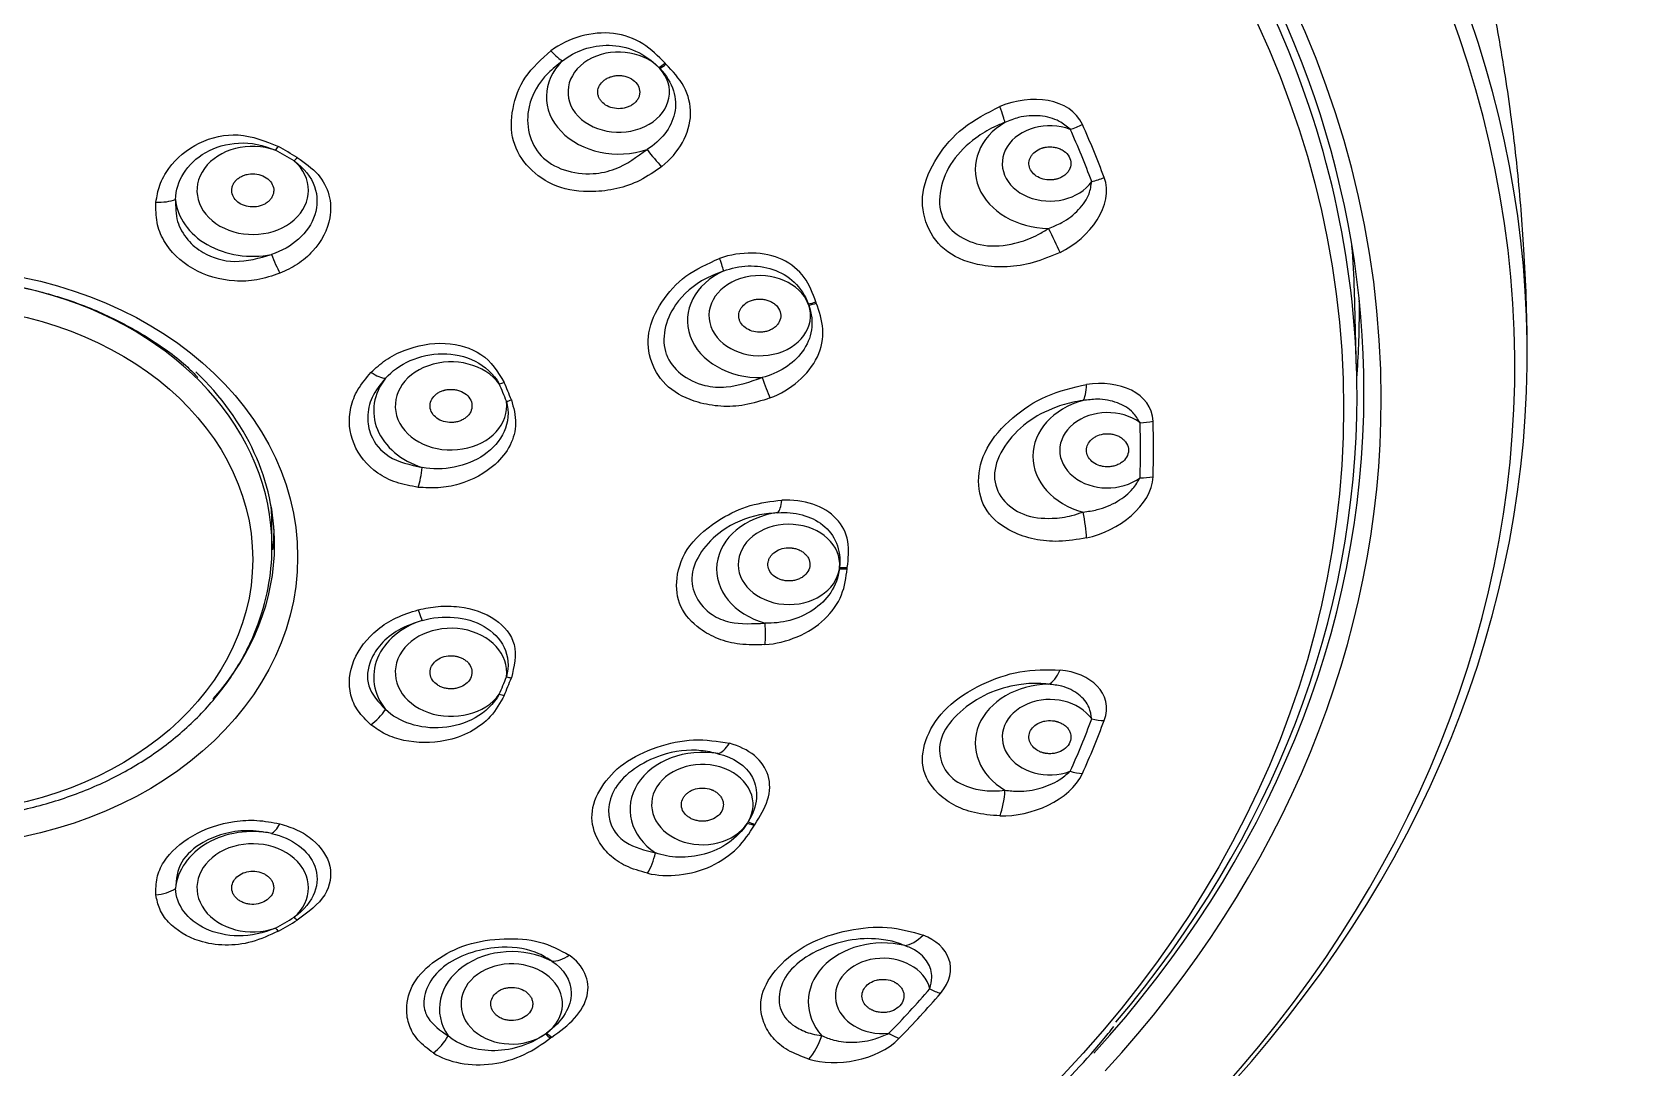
# Model space of a CAD drawing. Extents: x 0 to 1354, y 0 to 992.
# Drawn here: x 480.05 to 518.32, y 621.13 to 645.82 of the extents above; entities that cross this region are included whole.
import ezdxf

# ---------------------------------------------------------------- set-up
doc = ezdxf.new("R2010")
doc.units = 0
doc.header["$LTSCALE"] = 10
doc.header["$MEASUREMENT"] = 0
doc.layers.add('1', color=7, linetype='CONTINUOUS')

msp = doc.modelspace()

# ---------------------------------------------------------------- linework, layer by layer
at = {"layer": '1', "color": 7, "linetype": 'Continuous'}
for p, q in [((511.594, 637.754), (511.54, 639.646)), ((485.759, 633.553), (485.759, 634.039))]:
    msp.add_line(p, q, dxfattribs=at)
for centre, major_axis, ratio, start_param, end_param in [((477.659, 637.88), (37.699, 0), 0.790155, 5.156583, 10.55138), ((477.659, 637.072), (-34.52, 0), 0.790155, 3.141593, 6.283185), ((477.659, 637.237), (34.11, 0), 0.790155, 0, 3.141593), ((477.659, 638.163), (-37.999, 0), 0.790155, 2.502798, 3.799488), ((477.659, 637.15), (-33.944, 0), 0.790155, 3.141593, 3.806432), ((492.278, 645.759), (-0.475, 0.643), 0.18333, 2.072391, 2.769254), ((494.018, 644.386), (1.209, 0), 0.790155, 0.662184, 6.914598), ((494.018, 644.272), (-1.723, 0), 0.790155, 5.603381, 8.256586), ((494.972, 645.464), (0.578, 0.553), 0.488794, 4.274683, 4.509098), ((477.659, 634.625), (21.709, 0), 0.790155, 0.645942, 0.647655), ((494.994, 645.44), (-0.579, -0.552), 0.489427, 1.13396, 1.368375), ((477.659, 634.638), (21.895, 0), 0.790155, 0.645942, 0.647655), ((502.829, 644.539), (-0.385, 0.923), 0.069891, 3.43752, 4.115548), ((504.289, 642.543), (-1.779, 0), 0.790155, 5.359245, 7.835444), ((504.289, 642.686), (1.136, 0), 0.790155, 1.132001, 5.779503), ((504.771, 644.112), (-0.911, -0.412), 0.577214, 1.315641, 1.62953), ((477.659, 635.85), (28.789, 0), 0.790155, 0.285362, 0.342957), ((477.659, 635.88), (-29.098, 0), 0.790155, 3.426954, 3.484549), ((485.3, 642.043), (1.328, 0), 0.790155, 1.151939, 7.016202), ((485.84, 643.492), (0.386, 0.701), 0.350617, 4.145759, 4.299406), ((477.659, 633.733), (14.302, 0), 0.790155, 0.923169, 0.961787), ((477.659, 633.738), (-14.424, 0), 0.790155, 4.064761, 4.10338), ((494.895, 643.021), (-0.496, 0.628), 0.201371, 1.415733, 2.112596), ((486.287, 643.235), (-0.41, -0.687), 0.369764, 1.0168, 1.170446), ((505.284, 642.866), (0.937, 0.348), 0.588121, 4.497406, 4.811294), ((482.949, 642.177), (-0.797, 0.065), 0.516767, 1.669693, 2.311148), ((485.3, 641.928), (-1.842, 0), 0.790155, 0.067887, 1.817068), ((504.244, 641.099), (-0.439, 0.898), 0.027536, 4.063541, 4.74157), ((477.659, 639.044), (-33.89, 0), 0.790155, 3.164173, 3.204425), ((477.659, 633.553), (-8.1, 0), 0.790155, 3.141593, 5.631894), ((485.875, 640.498), (-0.294, 0.744), 0.137649, 1.491595, 2.13305), ((496.262, 640.851), (-0.262, 0.756), 0.015481, 3.408453, 4.105317), ((497.376, 638.943), (-1.723, 0), 0.790155, 5.233782, 7.886987), ((497.376, 639.058), (1.209, 0), 0.790155, 0.292585, 6.544999), ((498.534, 639.823), (0.752, 0.272), 0.589366, 4.502608, 4.737023), ((477.659, 634.625), (21.709, 0), 0.790155, 0.276343, 0.278056), ((498.544, 639.795), (-0.753, -0.27), 0.589653, 1.362238, 1.596653), ((477.659, 634.638), (21.895, 0), 0.790155, 0.276343, 0.278056), ((477.659, 639.166), (-34, 0), 0.790155, 3.082001, 3.141593), ((477.659, 639.166), (-34, 0), 0.790155, 3.141593, 3.150821), ((490.023, 636.907), (1.328, 0), 0.790155, 0.52362, 6.387883), ((477.659, 633.605), (8.162, 0), 0.790155, 0, 0.691739), ((488.027, 638.157), (-0.58, 0.551), 0.3757, 2.058773, 2.700229), ((490.023, 636.792), (-1.842, 0), 0.790155, 5.722754, 7.471935), ((491.173, 637.922), (0.733, 0.321), 0.579144, 4.463746, 4.617392), ((477.659, 633.733), (14.302, 0), 0.790155, 0.29485, 0.333468), ((477.659, 633.738), (-14.424, 0), 0.790155, 3.436443, 3.475061), ((497.45, 637.552), (-0.285, 0.748), 0.006264, 1.527618, 2.224481), ((504.868, 637.984), (-0.155, 0.988), 0.252062, 3.38468, 4.062709), ((477.659, 637.237), (34.11, 0), 0.790155, 5.658696, 6.283185), ((491.344, 637.507), (-0.747, -0.287), 0.586457, 1.349092, 1.502739), ((505.659, 635.706), (-1.779, 0), 0.790155, 5.045086, 7.521285), ((505.659, 635.85), (1.136, 0), 0.790155, 0.817842, 5.465344), ((477.659, 637.072), (-34.52, 0), 0.790155, 2.51406, 3.141593), ((477.659, 637.15), (-33.944, 0), 0.790155, 2.551268, 3.141593), ((506.436, 637.118), (-0.999, -0.036), 0.612653, 1.548466, 1.862354), ((477.659, 635.85), (28.789, 0), 0.790155, 6.254388, 6.311983), ((477.659, 635.88), (-29.098, 0), 0.790155, 3.112795, 3.17039), ((489.144, 635.44), (0.098, 0.794), 0.237725, 4.102152, 4.743607), ((506.436, 635.808), (0.999, -0.036), 0.612653, 4.73472, 5.048608), ((477.659, 634.039), (8.1, 0), 0.790155, 0, 0.080209), ((497.733, 635.139), (-0.037, 0.799), 0.234951, 3.365531, 4.062394), ((498.072, 633.016), (-1.723, 0), 0.790155, 4.864183, 7.517388), ((504.868, 634.367), (-0.212, 0.977), 0.207528, 4.000239, 4.678268), ((477.659, 634.039), (8.15, 0), 0.790155, 6.195221, 6.272092), ((498.072, 633.13), (1.209, 0), 0.790155, 6.206171, 12.458585), ((477.659, 633.605), (8.162, 0), 0.790155, 5.675484, 6.283185), ((477.659, 634.625), (21.709, 0), 0.790155, 6.189929, 6.191642), ((499.273, 633.518), (-0.794, 0.094), 0.610244, 1.642903, 1.877318), ((499.277, 633.547), (0.795, -0.092), 0.610341, 4.783179, 5.017594), ((477.659, 634.638), (21.895, 0), 0.790155, 6.189929, 6.191642), ((489.144, 632.547), (-0.208, 0.772), 0.056522, 2.257656, 2.899111), ((490.023, 630.444), (-1.842, 0), 0.790155, 5.094435, 6.843617), ((490.023, 630.558), (1.328, 0), 0.790155, 6.178487, 12.04275), ((497.333, 631.722), (-0.061, 0.798), 0.212439, 4.009316, 4.70618), ((477.659, 633.733), (14.302, 0), 0.790155, 5.949717, 5.988335), ((477.659, 633.738), (-14.424, 0), 0.790155, 2.808124, 2.846742), ((491.344, 630.939), (0.747, -0.287), 0.586457, 4.934093, 5.08774), ((504.244, 631.252), (0.091, 0.996), 0.432054, 3.378193, 4.056222), ((491.173, 630.524), (-0.733, 0.321), 0.579144, 1.81944, 1.973086), ((504.289, 628.869), (-1.779, 0), 0.790155, 4.730926, 7.207126), ((504.289, 629.013), (1.136, 0), 0.790155, 0.503683, 5.151184), ((488.027, 629.83), (0.511, 0.615), 0.556904, 4.266721, 4.908177), ((477.659, 635.85), (28.789, 0), 0.790155, 5.940229, 5.997824), ((477.659, 635.88), (-29.098, 0), 0.790155, 2.798636, 2.856231), ((505.284, 630.059), (-0.937, 0.348), 0.588121, 1.785779, 2.099668), ((496.493, 629.392), (0.202, 0.774), 0.44544, 3.390589, 4.087452), ((496.01, 627.29), (-1.723, 0), 0.790155, 4.494584, 7.147789), ((496.01, 627.405), (1.209, 0), 0.790155, 5.836572, 12.088986), ((504.771, 628.813), (0.911, -0.412), 0.577214, 4.967544, 5.281432), ((502.829, 627.812), (0.03, 1), 0.3897, 3.981884, 4.659913), ((485.875, 627.489), (0.189, 0.777), 0.318853, 3.37933, 4.020785), ((477.659, 634.625), (21.709, 0), 0.790155, 5.82033, 5.822043), ((497.084, 627.456), (-0.676, 0.427), 0.548418, 1.904211, 2.138626), ((497.1, 627.482), (0.677, -0.426), 0.548886, 5.044741, 5.279156), ((477.659, 634.638), (21.895, 0), 0.790155, 5.82033, 5.822043), ((485.3, 625.308), (-1.842, 0), 0.790155, 4.466117, 6.215298), ((485.3, 625.422), (1.328, 0), 0.790155, 5.550169, 11.414432), ((494.558, 626.32), (0.177, 0.78), 0.425202, 4.026831, 4.723695), ((482.949, 625.81), (0.796, 0.078), 0.69797, 4.701126, 5.342581), ((477.659, 633.733), (14.302, 0), 0.790155, 5.321398, 5.360017), ((477.659, 633.738), (-14.424, 0), 0.790155, 2.179806, 2.218424), ((486.287, 625.211), (0.41, -0.687), 0.369764, 5.266386, 5.420032), ((485.84, 624.954), (-0.386, 0.701), 0.350617, 2.137426, 2.291073), ((500.312, 622.702), (-1.779, 0), 0.790155, 4.416767, 6.892966), ((501.017, 625.002), (0.359, 0.933), 0.592247, 3.429012, 4.107041), ((491.47, 622.539), (-1.723, 0), 0.790155, 4.124985, 6.77819), ((492.71, 624.387), (0.458, 0.656), 0.61852, 3.502348, 4.199211), ((500.312, 622.845), (1.136, 0), 0.790155, 0.189523, 4.837025), ((491.47, 622.654), (1.209, 0), 0.790155, 5.466973, 11.719387), ((477.659, 635.85), (28.789, 0), 0.790155, 5.626069, 5.683664), ((477.659, 635.88), (-29.098, 0), 0.790155, 2.484477, 2.542072), ((501.427, 623.627), (-0.756, 0.654), 0.50602, 1.983354, 2.297242), ((489.501, 622.075), (0.431, 0.674), 0.60329, 4.128443, 4.825306), ((477.659, 634.625), (21.709, 0), 0.790155, 5.450731, 5.452444), ((492.27, 622.429), (-0.467, 0.65), 0.412525, 2.091639, 2.326054), ((492.298, 622.449), (0.468, -0.649), 0.413301, 5.232558, 5.466973), ((498.326, 622.076), (0.292, 0.956), 0.556219, 4.017305, 4.695334), ((500.453, 622.568), (0.716, -0.699), 0.485274, 5.154868, 5.468757), ((477.659, 634.638), (21.895, 0), 0.790155, 5.450731, 5.452444)]:
    msp.add_ellipse(centre, major_axis=major_axis, ratio=ratio, start_param=start_param, end_param=end_param, dxfattribs=at)
for centre, major_axis in [((477.659, 636.859), (33.622, 0)), ((477.659, 633.305), (-8.709, 0)), ((477.659, 633.248), (7.641, 0))]:
    msp.add_ellipse(centre, major_axis=major_axis, ratio=0.790155, dxfattribs=at)
for points, knots in [([(515.658, 638.317), (515.652, 639.092), (515.604, 640.492), (515.451, 642.362), (515.284, 643.773), (515.138, 644.77), (515.017, 645.504), (514.904, 646.135), (514.78, 646.769), (514.569, 647.777), (514.229, 649.202), (513.66, 651.203), (512.901, 653.44), (511.959, 655.757), (510.987, 657.804), (510.203, 659.268), (509.64, 660.245), (509.215, 660.953), (508.659, 661.839), (507.836, 663.073), (506.632, 664.724), (505.651, 665.922), (505.081, 666.576)], [0, 0, 0, 0, 0.075311, 0.136171, 0.182256, 0.21336, 0.234183, 0.25491, 0.275875, 0.297078, 0.355152, 0.418363, 0.49946, 0.584913, 0.661635, 0.720158, 0.746456, 0.771986, 0.801818, 0.849529, 0.915719, 1, 1, 1, 1]), ([(495.12, 645.076), (494.961, 645.241), (494.796, 645.41), (494.387, 645.666), (494.146, 645.751), (493.385, 645.844), (492.823, 645.683), (492.404, 645.373)], [0, 0, 0, 0, 0.25, 0.25, 0.5, 0.5, 1, 1, 1, 1]), ([(495.043, 642.612), (494.874, 642.493), (494.548, 642.264), (493.974, 642.065), (493.293, 641.983), (492.513, 642.085), (491.844, 642.548), (491.439, 643.212), (491.455, 643.992), (491.738, 644.778), (492.18, 645.173), (492.404, 645.373)], [0, 0, 0, 0, 0.087607, 0.169371, 0.250856, 0.377447, 0.501128, 0.621802, 0.747777, 0.872041, 1, 1, 1, 1]), ([(492.678, 645.128), (492.97, 645.363), (493.375, 645.512), (494.003, 645.497), (494.217, 645.453), (494.62, 645.275), (494.811, 645.139), (494.972, 644.974)], [0, 0, 0, 0, 0.5, 0.5, 0.75, 0.75, 1, 1, 1, 1]), ([(492.678, 645.128), (492.559, 645.034), (492.185, 644.74), (491.716, 643.927), (491.891, 643.159), (492.455, 642.57), (493.128, 642.353), (494.062, 642.556), (494.452, 642.842), (494.694, 643.019)], [0, 0, 0, 0, 0.080562, 0.253207, 0.499831, 0.500495, 0.747529, 0.843295, 1, 1, 1, 1]), ([(494.994, 644.95), (495.153, 644.781), (495.264, 644.602), (495.379, 644.237), (495.384, 644.053), (495.269, 643.529), (495.019, 643.221), (494.694, 643.019)], [0, 0, 0, 0, 0.25, 0.25, 0.5, 0.5, 1, 1, 1, 1]), ([(495.043, 642.612), (495.452, 642.935), (495.717, 643.402), (495.734, 644.092), (495.677, 644.317), (495.46, 644.716), (495.302, 644.884), (495.143, 645.052)], [0, 0, 0, 0, 0.5, 0.5, 0.75, 0.75, 1, 1, 1, 1]), ([(494.322, 644.072), (494.335, 644.08), (494.36, 644.097), (494.407, 644.135), (494.457, 644.19), (494.498, 644.264), (494.526, 644.37), (494.509, 644.507), (494.407, 644.652), (494.267, 644.737), (494.136, 644.773), (494.033, 644.784), (493.931, 644.778), (493.833, 644.756), (493.766, 644.729), (493.725, 644.706), (493.699, 644.691), (493.632, 644.644), (493.549, 644.548), (493.514, 644.426), (493.521, 644.327), (493.543, 644.256), (493.582, 644.189), (493.654, 644.108), (493.778, 644.029), (493.962, 643.984), (494.122, 643.994), (494.226, 644.025), (494.282, 644.05), (494.309, 644.065), (494.322, 644.072)], [0, 0, 0, 0, 0.015625, 0.03125, 0.0625, 0.09375, 0.125, 0.1875, 0.25, 0.3125, 0.34375, 0.375, 0.40625, 0.4375, 0.46875, 0.476562, 0.484375, 0.5, 0.5625, 0.625, 0.65625, 0.6875, 0.71875, 0.75, 0.8125, 0.875, 0.9375, 0.96875, 0.984375, 1, 1, 1, 1]), ([(504.529, 640.566), (504.317, 640.475), (503.908, 640.3), (503.267, 640.201), (502.554, 640.246), (501.803, 640.512), (501.31, 641.171), (501.186, 642.001), (501.556, 642.84), (502.2, 643.588), (502.793, 643.888), (503.099, 644.043)], [0, 0, 0, 0, 0.087456, 0.169153, 0.25014, 0.377375, 0.499739, 0.622279, 0.749894, 0.871256, 1, 1, 1, 1]), ([(504.771, 643.499), (504.689, 643.567), (504.491, 643.732), (504.054, 643.844), (503.593, 643.814), (503.323, 643.707), (503.217, 643.665)], [0, 0, 0, 0, 0.208279, 0.500324, 0.801781, 1, 1, 1, 1]), ([(482.995, 641.761), (483.017, 641.897), (483.065, 642.179), (483.36, 642.702), (483.965, 643.232), (485.005, 643.464), (485.601, 643.216), (485.91, 643.087)], [0, 0, 0, 0, 0.121003, 0.24993, 0.500418, 0.740079, 1, 1, 1, 1]), ([(503.217, 643.665), (503.129, 643.629), (502.888, 643.532), (502.435, 643.251), (501.751, 642.599), (501.572, 641.799), (501.887, 641.033), (502.559, 640.636), (503.462, 640.759), (503.952, 640.947), (504.175, 641.087), (504.256, 641.138)], [0, 0, 0, 0, 0.046355, 0.127416, 0.254336, 0.50001, 0.500136, 0.746142, 0.872777, 0.954138, 1, 1, 1, 1]), ([(483.462, 641.829), (483.473, 642.257), (483.728, 642.689), (484.409, 643.075), (484.679, 643.157), (485.251, 643.186), (485.556, 643.129), (485.84, 643.001)], [0, 0, 0, 0, 0.5, 0.5, 0.75, 0.75, 1, 1, 1, 1]), ([(504.443, 642.311), (504.451, 642.313), (504.468, 642.317), (504.5, 642.328), (504.554, 642.35), (504.625, 642.39), (504.695, 642.452), (504.765, 642.547), (504.804, 642.684), (504.76, 642.851), (504.653, 642.967), (504.537, 643.033), (504.439, 643.066), (504.337, 643.082), (504.251, 643.082), (504.193, 643.075), (504.161, 643.068), (504.141, 643.064), (504.125, 643.06), (504.11, 643.055), (504.083, 643.047), (504.003, 643.016), (503.917, 642.959), (503.848, 642.878), (503.799, 642.79), (503.779, 642.67), (503.818, 642.529), (503.921, 642.405), (504.076, 642.319), (504.229, 642.289), (504.349, 642.292), (504.41, 642.302), (504.439, 642.31), (504.443, 642.311)], [0, 0, 0, 0, 0.007812, 0.015625, 0.03125, 0.0625, 0.09375, 0.125, 0.1875, 0.25, 0.3125, 0.34375, 0.375, 0.40625, 0.4375, 0.453125, 0.460938, 0.46875, 0.472656, 0.476562, 0.484375, 0.5, 0.5625, 0.59375, 0.625, 0.6875, 0.75, 0.8125, 0.875, 0.9375, 0.96875, 0.996094, 1, 1, 1, 1]), ([(486.287, 642.745), (486.527, 642.572), (486.692, 642.36), (486.851, 641.912), (486.848, 641.675), (486.639, 641.024), (486.23, 640.672), (485.749, 640.516)], [0, 0, 0, 0, 0.25, 0.25, 0.5, 0.5, 1, 1, 1, 1]), ([(486.361, 642.828), (486.54, 642.702), (486.88, 642.462), (487.154, 641.942), (487.177, 641.283), (486.863, 640.689), (486.384, 640.272), (486.089, 640.134), (485.945, 640.067)], [0, 0, 0, 0, 0.178327, 0.339125, 0.500023, 0.752204, 0.878517, 1, 1, 1, 1]), ([(485.705, 641.811), (485.715, 641.821), (485.733, 641.843), (485.764, 641.89), (485.791, 641.953), (485.803, 642.032), (485.794, 642.137), (485.732, 642.263), (485.589, 642.379), (485.399, 642.441), (485.227, 642.44), (485.099, 642.407), (485.012, 642.369), (484.949, 642.326), (484.911, 642.291), (484.892, 642.271), (484.864, 642.238), (484.831, 642.187), (484.796, 642.088), (484.799, 641.959), (484.875, 641.817), (485.012, 641.708), (485.192, 641.647), (485.388, 641.644), (485.541, 641.69), (485.643, 641.752), (485.686, 641.79), (485.705, 641.811)], [0, 0, 0, 0, 0.015625, 0.03125, 0.0625, 0.09375, 0.125, 0.1875, 0.25, 0.3125, 0.375, 0.40625, 0.4375, 0.46875, 0.484375, 0.492188, 0.5, 0.53125, 0.5625, 0.625, 0.6875, 0.75, 0.8125, 0.875, 0.9375, 0.96875, 1, 1, 1, 1]), ([(504.256, 641.138), (504.364, 641.18), (504.633, 641.287), (504.99, 641.568), (505.234, 641.924), (505.269, 642.156), (505.284, 642.253)], [0, 0, 0, 0, 0.200427, 0.49953, 0.790892, 1, 1, 1, 1]), ([(483.462, 641.829), (483.462, 641.651), (483.463, 641.306), (483.721, 640.861), (484.167, 640.487), (484.9, 640.268), (485.456, 640.431), (485.749, 640.516)], [0, 0, 0, 0, 0.179168, 0.347393, 0.501625, 0.737142, 1, 1, 1, 1]), ([(485.945, 640.067), (485.766, 640.008), (485.418, 639.892), (484.684, 639.855), (483.821, 640.114), (483.218, 640.695), (482.991, 641.283), (482.993, 641.599), (482.995, 641.761)], [0, 0, 0, 0, 0.130106, 0.252927, 0.499594, 0.746402, 0.869479, 1, 1, 1, 1]), ([(497.62, 637.096), (497.421, 637.031), (497.036, 636.907), (496.444, 636.88), (495.805, 636.993), (495.154, 637.307), (494.752, 637.928), (494.668, 638.665), (495.006, 639.392), (495.584, 640.051), (496.139, 640.298), (496.421, 640.424)], [0, 0, 0, 0, 0.087607, 0.169371, 0.250856, 0.377447, 0.501128, 0.621802, 0.747777, 0.872041, 1, 1, 1, 1]), ([(498.713, 639.387), (498.641, 639.586), (498.563, 639.792), (498.306, 640.145), (498.127, 640.293), (497.488, 640.592), (496.923, 640.598), (496.421, 640.424)], [0, 0, 0, 0, 0.25, 0.25, 0.5, 0.5, 1, 1, 1, 1]), ([(477.659, 639.955), (477.875, 639.955), (478.505, 639.935), (479.544, 639.808), (480.736, 639.512), (481.858, 639.079), (482.871, 638.514), (483.585, 638.005), (483.914, 637.669), (483.99, 637.585)], [0, 0, 0, 0, 0.088697, 0.260068, 0.431487, 0.602833, 0.774127, 0.945438, 1, 1, 1, 1]), ([(496.518, 640.123), (496.376, 640.068), (495.928, 639.896), (495.183, 639.262), (495.023, 638.492), (495.28, 637.781), (495.785, 637.391), (496.69, 637.323), (497.149, 637.483), (497.433, 637.582)], [0, 0, 0, 0, 0.080562, 0.253207, 0.499831, 0.500495, 0.747529, 0.843295, 1, 1, 1, 1]), ([(496.518, 640.123), (496.882, 640.262), (497.313, 640.288), (497.876, 640.097), (498.052, 639.995), (498.344, 639.714), (498.46, 639.534), (498.534, 639.333)], [0, 0, 0, 0, 0.5, 0.5, 0.75, 0.75, 1, 1, 1, 1]), ([(497.516, 638.678), (497.532, 638.682), (497.563, 638.69), (497.624, 638.713), (497.695, 638.75), (497.768, 638.807), (497.843, 638.898), (497.889, 639.03), (497.861, 639.195), (497.768, 639.314), (497.663, 639.385), (497.572, 639.424), (497.474, 639.448), (497.372, 639.455), (497.297, 639.449), (497.249, 639.44), (497.218, 639.433), (497.133, 639.408), (497.013, 639.342), (496.924, 639.238), (496.886, 639.144), (496.874, 639.071), (496.879, 638.998), (496.909, 638.902), (496.989, 638.793), (497.14, 638.699), (497.294, 638.662), (497.405, 638.662), (497.468, 638.669), (497.5, 638.675), (497.516, 638.678)], [0, 0, 0, 0, 0.015625, 0.03125, 0.0625, 0.09375, 0.125, 0.1875, 0.25, 0.3125, 0.34375, 0.375, 0.40625, 0.4375, 0.46875, 0.476562, 0.484375, 0.5, 0.5625, 0.625, 0.65625, 0.6875, 0.71875, 0.75, 0.8125, 0.875, 0.9375, 0.96875, 0.984375, 1, 1, 1, 1]), ([(498.544, 639.305), (498.615, 639.102), (498.637, 638.904), (498.581, 638.53), (498.504, 638.356), (498.172, 637.898), (497.814, 637.679), (497.433, 637.582)], [0, 0, 0, 0, 0.25, 0.25, 0.5, 0.5, 1, 1, 1, 1]), ([(497.62, 637.096), (498.117, 637.285), (498.547, 637.65), (498.849, 638.292), (498.892, 638.519), (498.865, 638.954), (498.795, 639.156), (498.723, 639.358)], [0, 0, 0, 0, 0.5, 0.5, 0.75, 0.75, 1, 1, 1, 1]), ([(488.116, 637.707), (488.227, 637.808), (488.456, 638.019), (489.044, 638.315), (489.876, 638.476), (490.844, 638.193), (491.136, 637.717), (491.289, 637.469)], [0, 0, 0, 0, 0.121003, 0.24993, 0.500418, 0.740079, 1, 1, 1, 1]), ([(488.462, 637.566), (488.771, 637.911), (489.277, 638.148), (490.089, 638.151), (490.36, 638.094), (490.835, 637.854), (491.037, 637.667), (491.173, 637.432)], [0, 0, 0, 0, 0.5, 0.5, 0.75, 0.75, 1, 1, 1, 1]), ([(489.243, 634.966), (489.063, 634.998), (488.713, 635.062), (488.119, 635.366), (487.628, 635.973), (487.558, 636.727), (487.786, 637.314), (488.003, 637.573), (488.116, 637.707)], [0, 0, 0, 0, 0.130106, 0.252927, 0.499594, 0.746402, 0.869479, 1, 1, 1, 1]), ([(488.462, 637.566), (488.342, 637.419), (488.11, 637.133), (488.009, 636.648), (488.1, 636.136), (488.515, 635.622), (489.052, 635.504), (489.336, 635.441)], [0, 0, 0, 0, 0.179168, 0.347393, 0.501625, 0.737142, 1, 1, 1, 1]), ([(490.178, 636.531), (490.193, 636.535), (490.224, 636.545), (490.284, 636.568), (490.353, 636.606), (490.422, 636.664), (490.492, 636.754), (490.536, 636.884), (490.506, 637.045), (490.399, 637.184), (490.259, 637.262), (490.131, 637.295), (490.032, 637.305), (489.949, 637.299), (489.893, 637.289), (489.862, 637.281), (489.815, 637.268), (489.75, 637.241), (489.648, 637.177), (489.555, 637.072), (489.511, 636.922), (489.541, 636.77), (489.64, 636.637), (489.797, 636.543), (489.955, 636.51), (490.084, 636.512), (490.147, 636.523), (490.178, 636.531)], [0, 0, 0, 0, 0.015625, 0.03125, 0.0625, 0.09375, 0.125, 0.1875, 0.25, 0.3125, 0.375, 0.40625, 0.4375, 0.46875, 0.484375, 0.492188, 0.5, 0.53125, 0.5625, 0.625, 0.6875, 0.75, 0.8125, 0.875, 0.9375, 0.96875, 1, 1, 1, 1]), ([(505.16, 633.762), (504.939, 633.725), (504.513, 633.654), (503.908, 633.711), (503.291, 633.923), (502.722, 634.352), (502.589, 634.859), (502.589, 635.368), (502.721, 635.926), (503.356, 636.636), (504.199, 637.197), (504.833, 637.343), (505.16, 637.418)], [0, 0, 0, 0, 0.087458, 0.169158, 0.250147, 0.37738, 0.499751, 0.500394, 0.622942, 0.750385, 0.871489, 1, 1, 1, 1]), ([(491.461, 637.05), (491.513, 636.865), (491.611, 636.513), (491.466, 635.959), (491.032, 635.406), (490.381, 635.06), (489.723, 634.935), (489.401, 634.956), (489.243, 634.966)], [0, 0, 0, 0, 0.178327, 0.339125, 0.500023, 0.752204, 0.878517, 1, 1, 1, 1]), ([(491.344, 637.017), (491.408, 636.765), (491.386, 636.516), (491.191, 636.078), (491.02, 635.885), (490.393, 635.449), (489.823, 635.348), (489.336, 635.441)], [0, 0, 0, 0, 0.25, 0.25, 0.5, 0.5, 1, 1, 1, 1]), ([(505.078, 637.035), (504.989, 637.021), (504.745, 636.985), (504.249, 636.823), (503.415, 636.361), (502.967, 635.639), (502.968, 634.834), (503.416, 634.297), (504.251, 634.202), (504.746, 634.266), (504.99, 634.348), (505.078, 634.378)], [0, 0, 0, 0, 0.046355, 0.127416, 0.254336, 0.50001, 0.500136, 0.746142, 0.872777, 0.954138, 1, 1, 1, 1]), ([(506.436, 636.505), (506.385, 636.59), (506.262, 636.794), (505.904, 637.006), (505.474, 637.087), (505.19, 637.05), (505.078, 637.035)], [0, 0, 0, 0, 0.208279, 0.500324, 0.801781, 1, 1, 1, 1]), ([(505.659, 635.455), (505.668, 635.455), (505.685, 635.455), (505.72, 635.457), (505.78, 635.465), (505.863, 635.486), (505.954, 635.527), (506.058, 635.6), (506.148, 635.722), (506.172, 635.891), (506.115, 636.028), (506.03, 636.118), (505.951, 636.174), (505.86, 636.214), (505.778, 636.235), (505.72, 636.242), (505.687, 636.244), (505.666, 636.245), (505.649, 636.245), (505.633, 636.244), (505.605, 636.243), (505.516, 636.233), (505.412, 636.199), (505.315, 636.139), (505.234, 636.067), (505.168, 635.959), (505.15, 635.814), (505.2, 635.672), (505.313, 635.552), (505.447, 635.486), (505.563, 635.46), (505.624, 635.455), (505.655, 635.455), (505.659, 635.455)], [0, 0, 0, 0, 0.007812, 0.015625, 0.03125, 0.0625, 0.09375, 0.125, 0.1875, 0.25, 0.3125, 0.34375, 0.375, 0.40625, 0.4375, 0.453125, 0.460938, 0.46875, 0.472656, 0.476562, 0.484375, 0.5, 0.5625, 0.59375, 0.625, 0.6875, 0.75, 0.8125, 0.875, 0.9375, 0.96875, 0.996094, 1, 1, 1, 1]), ([(505.078, 634.378), (505.192, 634.393), (505.475, 634.43), (505.905, 634.613), (506.262, 634.894), (506.385, 635.106), (506.436, 635.195)], [0, 0, 0, 0, 0.200427, 0.49953, 0.790892, 1, 1, 1, 1]), ([(497.501, 631.217), (497.299, 631.212), (496.907, 631.202), (496.377, 631.341), (495.865, 631.624), (495.431, 632.098), (495.348, 632.824), (495.643, 633.617), (496.364, 634.197), (497.147, 634.573), (497.65, 634.632), (497.905, 634.662)], [0, 0, 0, 0, 0.087565, 0.16929, 0.250736, 0.377265, 0.500887, 0.639925, 0.78603, 0.891403, 1, 1, 1, 1]), ([(499.462, 633.057), (499.486, 633.263), (499.508, 633.477), (499.436, 633.879), (499.343, 634.067), (498.914, 634.524), (498.421, 634.686), (497.905, 634.662)], [0, 0, 0, 0, 0.25, 0.25, 0.5, 0.5, 1, 1, 1, 1]), ([(497.811, 634.361), (497.664, 634.349), (497.203, 634.31), (496.284, 633.923), (495.81, 633.246), (495.724, 632.51), (495.994, 632.005), (496.748, 631.692), (497.214, 631.716), (497.503, 631.73)], [0, 0, 0, 0, 0.080562, 0.253207, 0.499831, 0.500495, 0.747529, 0.843295, 1, 1, 1, 1]), ([(497.811, 634.361), (498.198, 634.389), (498.596, 634.293), (499.019, 633.956), (499.133, 633.811), (499.274, 633.466), (499.299, 633.265), (499.277, 633.057)], [0, 0, 0, 0, 0.5, 0.5, 0.75, 0.75, 1, 1, 1, 1]), ([(471.189, 629.64), (471.195, 629.631), (471.427, 629.341), (472.027, 628.854), (472.978, 628.206), (474.059, 627.696), (475.222, 627.322), (476.444, 627.096), (477.696, 627.022), (478.947, 627.105), (480.169, 627.34), (481.331, 627.724), (482.408, 628.248), (483.372, 628.9), (484.199, 629.666), (484.869, 630.527), (485.365, 631.461), (485.668, 632.425), (485.754, 633.132), (485.759, 633.501), (485.759, 633.553)], [0, 0, 0, 0, 0.001863, 0.063469, 0.125304, 0.187297, 0.249386, 0.311528, 0.373702, 0.435903, 0.498134, 0.560396, 0.622683, 0.684966, 0.747192, 0.809278, 0.871128, 0.932666, 0.990473, 1, 1, 1, 1]), ([(498.028, 632.737), (498.044, 632.735), (498.078, 632.734), (498.145, 632.738), (498.228, 632.752), (498.322, 632.785), (498.433, 632.848), (498.537, 632.958), (498.586, 633.12), (498.554, 633.257), (498.488, 633.354), (498.422, 633.416), (498.341, 633.466), (498.249, 633.502), (498.177, 633.518), (498.128, 633.523), (498.095, 633.525), (498.005, 633.526), (497.863, 633.5), (497.732, 633.428), (497.654, 633.351), (497.609, 633.286), (497.581, 633.216), (497.565, 633.118), (497.589, 632.994), (497.687, 632.863), (497.814, 632.785), (497.917, 632.753), (497.98, 632.741), (498.012, 632.738), (498.028, 632.737)], [0, 0, 0, 0, 0.015625, 0.03125, 0.0625, 0.09375, 0.125, 0.1875, 0.25, 0.3125, 0.34375, 0.375, 0.40625, 0.4375, 0.46875, 0.476562, 0.484375, 0.5, 0.5625, 0.625, 0.65625, 0.6875, 0.71875, 0.75, 0.8125, 0.875, 0.9375, 0.96875, 0.984375, 1, 1, 1, 1]), ([(497.501, 631.217), (498.02, 631.256), (498.556, 631.478), (499.102, 631.995), (499.239, 632.195), (499.406, 632.61), (499.434, 632.818), (499.458, 633.027)], [0, 0, 0, 0, 0.5, 0.5, 0.75, 0.75, 1, 1, 1, 1]), ([(499.273, 633.027), (499.247, 632.818), (499.176, 632.627), (498.956, 632.294), (498.809, 632.154), (498.305, 631.819), (497.886, 631.715), (497.503, 631.73)], [0, 0, 0, 0, 0.25, 0.25, 0.5, 0.5, 1, 1, 1, 1]), ([(488.116, 629.307), (488.004, 629.415), (487.787, 629.623), (487.559, 630.139), (487.627, 630.854), (488.117, 631.5), (488.712, 631.877), (489.062, 631.99), (489.243, 632.048)], [0, 0, 0, 0, 0.130106, 0.252927, 0.499594, 0.746402, 0.869479, 1, 1, 1, 1]), ([(489.243, 632.048), (489.4, 632.081), (489.724, 632.149), (490.379, 632.127), (491.121, 631.883), (491.647, 631.217), (491.524, 630.697), (491.461, 630.426)], [0, 0, 0, 0, 0.121003, 0.24993, 0.500418, 0.740079, 1, 1, 1, 1]), ([(489.336, 631.794), (489.825, 631.935), (490.388, 631.897), (491.02, 631.53), (491.19, 631.359), (491.386, 630.947), (491.409, 630.702), (491.344, 630.449)], [0, 0, 0, 0, 0.5, 0.5, 0.75, 0.75, 1, 1, 1, 1]), ([(489.336, 631.794), (489.142, 631.728), (488.765, 631.598), (488.343, 631.248), (488.045, 630.789), (487.983, 630.184), (488.297, 629.847), (488.462, 629.67)], [0, 0, 0, 0, 0.179168, 0.347393, 0.501625, 0.737142, 1, 1, 1, 1]), ([(489.869, 630.183), (489.884, 630.179), (489.916, 630.172), (489.982, 630.163), (490.066, 630.162), (490.165, 630.177), (490.289, 630.217), (490.421, 630.302), (490.516, 630.445), (490.533, 630.608), (490.478, 630.736), (490.399, 630.822), (490.326, 630.876), (490.255, 630.91), (490.202, 630.928), (490.171, 630.936), (490.123, 630.947), (490.051, 630.955), (489.921, 630.951), (489.767, 630.909), (489.62, 630.808), (489.531, 630.672), (489.513, 630.518), (489.57, 630.369), (489.672, 630.269), (489.779, 630.211), (489.838, 630.19), (489.869, 630.183)], [0, 0, 0, 0, 0.015625, 0.03125, 0.0625, 0.09375, 0.125, 0.1875, 0.25, 0.3125, 0.375, 0.40625, 0.4375, 0.46875, 0.484375, 0.492188, 0.5, 0.53125, 0.5625, 0.625, 0.6875, 0.75, 0.8125, 0.875, 0.9375, 0.96875, 1, 1, 1, 1]), ([(503.099, 627.136), (502.891, 627.153), (502.488, 627.186), (501.979, 627.383), (501.52, 627.729), (501.187, 628.272), (501.307, 629.028), (501.797, 629.764), (502.635, 630.293), (503.596, 630.629), (504.212, 630.619), (504.529, 630.613)], [0, 0, 0, 0, 0.087456, 0.169153, 0.25014, 0.377375, 0.499739, 0.622279, 0.749894, 0.871256, 1, 1, 1, 1]), ([(491.289, 630.008), (491.194, 629.834), (491.013, 629.502), (490.504, 629.116), (489.778, 628.861), (489.04, 628.872), (488.454, 629.066), (488.227, 629.228), (488.116, 629.307)], [0, 0, 0, 0, 0.178327, 0.339125, 0.500023, 0.752204, 0.878517, 1, 1, 1, 1]), ([(491.173, 630.034), (491.038, 629.8), (490.837, 629.609), (490.363, 629.343), (490.088, 629.264), (489.283, 629.196), (488.77, 629.373), (488.462, 629.67)], [0, 0, 0, 0, 0.25, 0.25, 0.5, 0.5, 1, 1, 1, 1]), ([(504.256, 630.275), (504.174, 630.283), (503.951, 630.305), (503.46, 630.267), (502.558, 630.021), (501.886, 629.44), (501.571, 628.674), (501.752, 628.058), (502.437, 627.773), (502.889, 627.719), (503.13, 627.74), (503.217, 627.748)], [0, 0, 0, 0, 0.046355, 0.127416, 0.254336, 0.50001, 0.500136, 0.746142, 0.872777, 0.954138, 1, 1, 1, 1]), ([(505.284, 629.446), (505.269, 629.539), (505.234, 629.764), (504.99, 630.051), (504.632, 630.231), (504.363, 630.262), (504.256, 630.275)], [0, 0, 0, 0, 0.208279, 0.500324, 0.801781, 1, 1, 1, 1]), ([(504.134, 628.637), (504.142, 628.635), (504.159, 628.631), (504.193, 628.625), (504.253, 628.617), (504.34, 628.617), (504.443, 628.634), (504.571, 628.678), (504.703, 628.772), (504.792, 628.927), (504.792, 629.071), (504.747, 629.178), (504.693, 629.25), (504.622, 629.311), (504.552, 629.35), (504.5, 629.371), (504.469, 629.381), (504.45, 629.387), (504.434, 629.391), (504.418, 629.394), (504.39, 629.4), (504.303, 629.412), (504.191, 629.406), (504.075, 629.372), (503.97, 629.324), (503.864, 629.237), (503.79, 629.104), (503.782, 628.956), (503.843, 628.814), (503.944, 628.719), (504.045, 628.666), (504.101, 628.646), (504.13, 628.638), (504.134, 628.637)], [0, 0, 0, 0, 0.007812, 0.015625, 0.03125, 0.0625, 0.09375, 0.125, 0.1875, 0.25, 0.3125, 0.34375, 0.375, 0.40625, 0.4375, 0.453125, 0.460938, 0.46875, 0.472656, 0.476562, 0.484375, 0.5, 0.5625, 0.59375, 0.625, 0.6875, 0.75, 0.8125, 0.875, 0.9375, 0.96875, 0.996094, 1, 1, 1, 1]), ([(494.703, 625.768), (494.524, 625.82), (494.179, 625.919), (493.781, 626.195), (493.467, 626.6), (493.309, 627.161), (493.56, 627.828), (494.108, 628.423), (494.916, 628.799), (495.82, 629.005), (496.374, 628.913), (496.655, 628.866)], [0, 0, 0, 0, 0.087607, 0.169371, 0.250856, 0.377447, 0.501128, 0.621802, 0.747777, 0.872041, 1, 1, 1, 1]), ([(497.267, 626.94), (497.383, 627.126), (497.501, 627.319), (497.625, 627.714), (497.631, 627.914), (497.469, 628.459), (497.114, 628.745), (496.655, 628.866)], [0, 0, 0, 0, 0.25, 0.25, 0.5, 0.5, 1, 1, 1, 1]), ([(496.382, 628.619), (496.251, 628.648), (495.839, 628.738), (494.869, 628.63), (494.145, 628.13), (493.729, 627.468), (493.727, 626.924), (494.228, 626.425), (494.638, 626.32), (494.892, 626.254)], [0, 0, 0, 0, 0.080562, 0.253207, 0.499831, 0.500495, 0.747529, 0.843295, 1, 1, 1, 1]), ([(496.382, 628.619), (496.74, 628.537), (497.051, 628.336), (497.278, 627.903), (497.314, 627.736), (497.285, 627.375), (497.216, 627.18), (497.1, 626.992)], [0, 0, 0, 0, 0.5, 0.5, 0.75, 0.75, 1, 1, 1, 1]), ([(503.217, 627.748), (503.325, 627.735), (503.594, 627.703), (504.054, 627.775), (504.49, 627.956), (504.688, 628.128), (504.771, 628.2)], [0, 0, 0, 0, 0.200427, 0.49953, 0.790892, 1, 1, 1, 1]), ([(495.789, 627.05), (495.804, 627.044), (495.834, 627.034), (495.899, 627.018), (495.983, 627.007), (496.085, 627.011), (496.218, 627.038), (496.365, 627.111), (496.485, 627.248), (496.518, 627.385), (496.5, 627.494), (496.467, 627.572), (496.414, 627.641), (496.346, 627.701), (496.285, 627.736), (496.242, 627.755), (496.212, 627.766), (496.129, 627.793), (495.984, 627.809), (495.829, 627.779), (495.721, 627.73), (495.65, 627.682), (495.592, 627.625), (495.532, 627.538), (495.498, 627.415), (495.529, 627.265), (495.612, 627.156), (495.694, 627.097), (495.746, 627.068), (495.775, 627.056), (495.789, 627.05)], [0, 0, 0, 0, 0.015625, 0.03125, 0.0625, 0.09375, 0.125, 0.1875, 0.25, 0.3125, 0.34375, 0.375, 0.40625, 0.4375, 0.46875, 0.476562, 0.484375, 0.5, 0.5625, 0.625, 0.65625, 0.6875, 0.71875, 0.75, 0.8125, 0.875, 0.9375, 0.96875, 0.984375, 1, 1, 1, 1]), ([(482.995, 625.253), (482.993, 625.389), (482.991, 625.654), (483.217, 626.17), (483.818, 626.714), (484.682, 627.012), (485.416, 627.048), (485.765, 626.981), (485.945, 626.947)], [0, 0, 0, 0, 0.130106, 0.252927, 0.499594, 0.746402, 0.869479, 1, 1, 1, 1]), ([(485.945, 626.947), (486.088, 626.903), (486.383, 626.812), (486.856, 626.5), (487.224, 625.971), (487.106, 625.201), (486.616, 624.838), (486.361, 624.649)], [0, 0, 0, 0, 0.121003, 0.24993, 0.500418, 0.740079, 1, 1, 1, 1]), ([(494.703, 625.768), (495.173, 625.662), (495.743, 625.721), (496.459, 626.051), (496.672, 626.2), (497.01, 626.54), (497.131, 626.726), (497.25, 626.914)], [0, 0, 0, 0, 0.5, 0.5, 0.75, 0.75, 1, 1, 1, 1]), ([(497.084, 626.966), (496.963, 626.778), (496.81, 626.62), (496.456, 626.372), (496.258, 626.282), (495.649, 626.112), (495.226, 626.133), (494.892, 626.254)], [0, 0, 0, 0, 0.25, 0.25, 0.5, 0.5, 1, 1, 1, 1]), ([(485.749, 626.719), (485.555, 626.752), (485.179, 626.816), (484.597, 626.724), (484.023, 626.488), (483.508, 626.032), (483.478, 625.622), (483.462, 625.406)], [0, 0, 0, 0, 0.179168, 0.347393, 0.501625, 0.737142, 1, 1, 1, 1]), ([(485.749, 626.719), (486.232, 626.61), (486.637, 626.324), (486.848, 625.74), (486.851, 625.525), (486.694, 625.103), (486.528, 624.895), (486.287, 624.72)], [0, 0, 0, 0, 0.5, 0.5, 0.75, 0.75, 1, 1, 1, 1]), ([(484.896, 625.19), (484.906, 625.18), (484.927, 625.159), (484.974, 625.121), (485.041, 625.082), (485.131, 625.048), (485.262, 625.022), (485.432, 625.03), (485.615, 625.102), (485.749, 625.225), (485.801, 625.355), (485.801, 625.461), (485.782, 625.539), (485.75, 625.599), (485.72, 625.638), (485.701, 625.659), (485.67, 625.69), (485.618, 625.731), (485.51, 625.787), (485.354, 625.825), (485.16, 625.812), (484.987, 625.743), (484.858, 625.626), (484.793, 625.48), (484.801, 625.351), (484.844, 625.255), (484.877, 625.211), (484.896, 625.19)], [0, 0, 0, 0, 0.015625, 0.03125, 0.0625, 0.09375, 0.125, 0.1875, 0.25, 0.3125, 0.375, 0.40625, 0.4375, 0.46875, 0.484375, 0.492188, 0.5, 0.53125, 0.5625, 0.625, 0.6875, 0.75, 0.8125, 0.875, 0.9375, 0.96875, 1, 1, 1, 1]), ([(485.84, 624.464), (485.558, 624.337), (485.254, 624.275), (484.682, 624.278), (484.409, 624.34), (483.733, 624.652), (483.473, 625.027), (483.462, 625.406)], [0, 0, 0, 0, 0.25, 0.25, 0.5, 0.5, 1, 1, 1, 1]), ([(485.91, 624.39), (485.705, 624.293), (485.315, 624.108), (484.636, 624.027), (483.896, 624.148), (483.351, 624.489), (483.062, 624.907), (483.017, 625.139), (482.995, 625.253)], [0, 0, 0, 0, 0.178327, 0.339125, 0.500023, 0.752204, 0.878517, 1, 1, 1, 1]), ([(489.602, 621.487), (489.472, 621.584), (489.219, 621.772), (489.008, 622.137), (488.934, 622.599), (489.073, 623.163), (489.623, 623.712), (490.395, 624.112), (491.288, 624.237), (492.178, 624.178), (492.616, 623.939), (492.839, 623.818)], [0, 0, 0, 0, 0.087607, 0.169371, 0.250856, 0.377447, 0.501128, 0.621802, 0.747777, 0.872041, 1, 1, 1, 1]), ([(498.548, 621.338), (498.373, 621.403), (498.034, 621.529), (497.67, 621.835), (497.413, 622.27), (497.35, 622.864), (497.773, 623.551), (498.513, 624.133), (499.472, 624.437), (500.456, 624.53), (500.992, 624.375), (501.268, 624.296)], [0, 0, 0, 0, 0.087456, 0.169153, 0.25014, 0.377375, 0.499739, 0.622279, 0.749894, 0.871256, 1, 1, 1, 1]), ([(500.83, 624.046), (500.764, 624.073), (500.583, 624.145), (500.145, 624.224), (499.263, 624.202), (498.433, 623.808), (497.834, 623.156), (497.729, 622.531), (498.197, 622.102), (498.562, 621.946), (498.776, 621.91), (498.853, 621.897)], [0, 0, 0, 0, 0.046355, 0.127416, 0.254336, 0.50001, 0.500136, 0.746142, 0.872777, 0.954138, 1, 1, 1, 1]), ([(492.425, 623.673), (492.327, 623.735), (492.02, 623.932), (491.13, 624.098), (490.254, 623.835), (489.564, 623.336), (489.29, 622.833), (489.47, 622.233), (489.769, 622.023), (489.954, 621.893)], [0, 0, 0, 0, 0.080562, 0.253207, 0.499831, 0.500495, 0.747529, 0.843295, 1, 1, 1, 1]), ([(492.423, 621.863), (492.617, 622.003), (492.815, 622.149), (493.117, 622.481), (493.222, 622.665), (493.349, 623.215), (493.181, 623.579), (492.839, 623.818)], [0, 0, 0, 0, 0.25, 0.25, 0.5, 0.5, 1, 1, 1, 1]), ([(501.427, 623.014), (501.45, 623.107), (501.506, 623.328), (501.4, 623.659), (501.15, 623.915), (500.921, 624.009), (500.83, 624.046)], [0, 0, 0, 0, 0.208279, 0.500324, 0.801781, 1, 1, 1, 1]), ([(492.425, 623.673), (492.705, 623.496), (492.888, 623.222), (492.886, 622.756), (492.841, 622.59), (492.645, 622.263), (492.492, 622.1), (492.298, 621.958)], [0, 0, 0, 0, 0.5, 0.5, 0.75, 0.75, 1, 1, 1, 1]), ([(491.102, 622.386), (491.113, 622.377), (491.137, 622.359), (491.189, 622.325), (491.263, 622.291), (491.36, 622.266), (491.496, 622.253), (491.667, 622.279), (491.841, 622.373), (491.934, 622.491), (491.968, 622.598), (491.972, 622.679), (491.955, 622.759), (491.919, 622.834), (491.878, 622.884), (491.846, 622.914), (491.824, 622.934), (491.758, 622.982), (491.63, 623.038), (491.473, 623.055), (491.349, 623.04), (491.261, 623.016), (491.18, 622.979), (491.085, 622.915), (490.997, 622.81), (490.958, 622.661), (490.985, 622.536), (491.034, 622.458), (491.07, 622.416), (491.091, 622.396), (491.102, 622.386)], [0, 0, 0, 0, 0.015625, 0.03125, 0.0625, 0.09375, 0.125, 0.1875, 0.25, 0.3125, 0.34375, 0.375, 0.40625, 0.4375, 0.46875, 0.476562, 0.484375, 0.5, 0.5625, 0.625, 0.65625, 0.6875, 0.71875, 0.75, 0.8125, 0.875, 0.9375, 0.96875, 0.984375, 1, 1, 1, 1]), ([(500.018, 622.526), (500.025, 622.522), (500.039, 622.514), (500.069, 622.499), (500.123, 622.478), (500.206, 622.456), (500.31, 622.447), (500.449, 622.458), (500.612, 622.515), (500.757, 622.641), (500.813, 622.778), (500.812, 622.89), (500.789, 622.972), (500.745, 623.047), (500.694, 623.102), (500.653, 623.135), (500.627, 623.152), (500.611, 623.162), (500.598, 623.169), (500.584, 623.177), (500.56, 623.189), (500.481, 623.222), (500.372, 623.243), (500.249, 623.24), (500.13, 623.219), (499.995, 623.162), (499.873, 623.053), (499.808, 622.915), (499.81, 622.765), (499.869, 622.65), (499.944, 622.575), (499.99, 622.542), (500.015, 622.527), (500.018, 622.526)], [0, 0, 0, 0, 0.007812, 0.015625, 0.03125, 0.0625, 0.09375, 0.125, 0.1875, 0.25, 0.3125, 0.34375, 0.375, 0.40625, 0.4375, 0.453125, 0.460938, 0.46875, 0.472656, 0.476562, 0.484375, 0.5, 0.5625, 0.59375, 0.625, 0.6875, 0.75, 0.8125, 0.875, 0.9375, 0.96875, 0.996094, 1, 1, 1, 1]), ([(449.815, 621.772), (450.093, 621.44), (450.872, 620.562), (452.288, 619.218), (454.056, 617.754), (455.962, 616.401), (457.99, 615.166), (460.129, 614.055), (462.367, 613.076), (464.693, 612.232), (467.091, 611.529), (469.549, 610.972), (472.054, 610.563), (474.59, 610.304), (477.143, 610.197), (479.699, 610.242), (482.244, 610.44), (484.763, 610.789), (487.242, 611.287), (489.667, 611.931), (492.024, 612.719), (494.3, 613.645), (496.481, 614.704), (498.557, 615.891), (500.513, 617.199), (502.344, 618.618), (504.021, 620.15), (505.175, 621.324), (505.724, 622.007), (505.813, 622.12)], [0, 0, 0, 0, 0.02283, 0.061557, 0.100301, 0.139057, 0.177824, 0.216598, 0.255377, 0.29416, 0.332945, 0.371732, 0.410519, 0.449308, 0.488097, 0.526887, 0.565678, 0.60447, 0.643263, 0.682058, 0.720853, 0.759649, 0.798445, 0.83724, 0.876031, 0.914818, 0.953596, 0.992363, 1, 1, 1, 1]), ([(492.27, 621.938), (492.072, 621.798), (491.857, 621.694), (491.417, 621.563), (491.194, 621.536), (490.563, 621.549), (490.194, 621.686), (489.954, 621.893)], [0, 0, 0, 0, 0.25, 0.25, 0.5, 0.5, 1, 1, 1, 1]), ([(498.853, 621.897), (498.945, 621.859), (499.174, 621.765), (499.62, 621.723), (500.092, 621.791), (500.346, 621.906), (500.453, 621.955)], [0, 0, 0, 0, 0.200427, 0.49953, 0.790892, 1, 1, 1, 1]), ([(489.602, 621.487), (489.96, 621.258), (490.487, 621.155), (491.277, 621.263), (491.536, 621.342), (492.001, 621.563), (492.199, 621.702), (492.395, 621.843)], [0, 0, 0, 0, 0.5, 0.5, 0.75, 0.75, 1, 1, 1, 1])]:
    msp.add_open_spline(points, degree=3, knots=knots, dxfattribs=at)
for points in [[(505.062, 643.611), (504.773, 644.251), (503.836, 644.351), (503.099, 644.043)], [(504.529, 640.566), (505.245, 640.916), (505.823, 641.697), (505.58, 642.352)], [(506.745, 636.542), (506.72, 637.221), (505.925, 637.537), (505.16, 637.418)], [(505.16, 633.762), (505.923, 633.927), (506.72, 634.535), (506.745, 635.218)], [(505.58, 629.407), (505.822, 630.059), (505.247, 630.547), (504.529, 630.613)], [(503.099, 627.136), (503.833, 627.114), (504.772, 627.505), (505.062, 628.148)], [(501.682, 622.907), (502.167, 623.468), (501.869, 624.065), (501.268, 624.296)], [(498.548, 621.338), (499.182, 621.145), (500.17, 621.295), (500.697, 621.836)]]:
    msp.add_open_spline(points, degree=3, dxfattribs=at)

doc.saveas('drawing.dxf')
